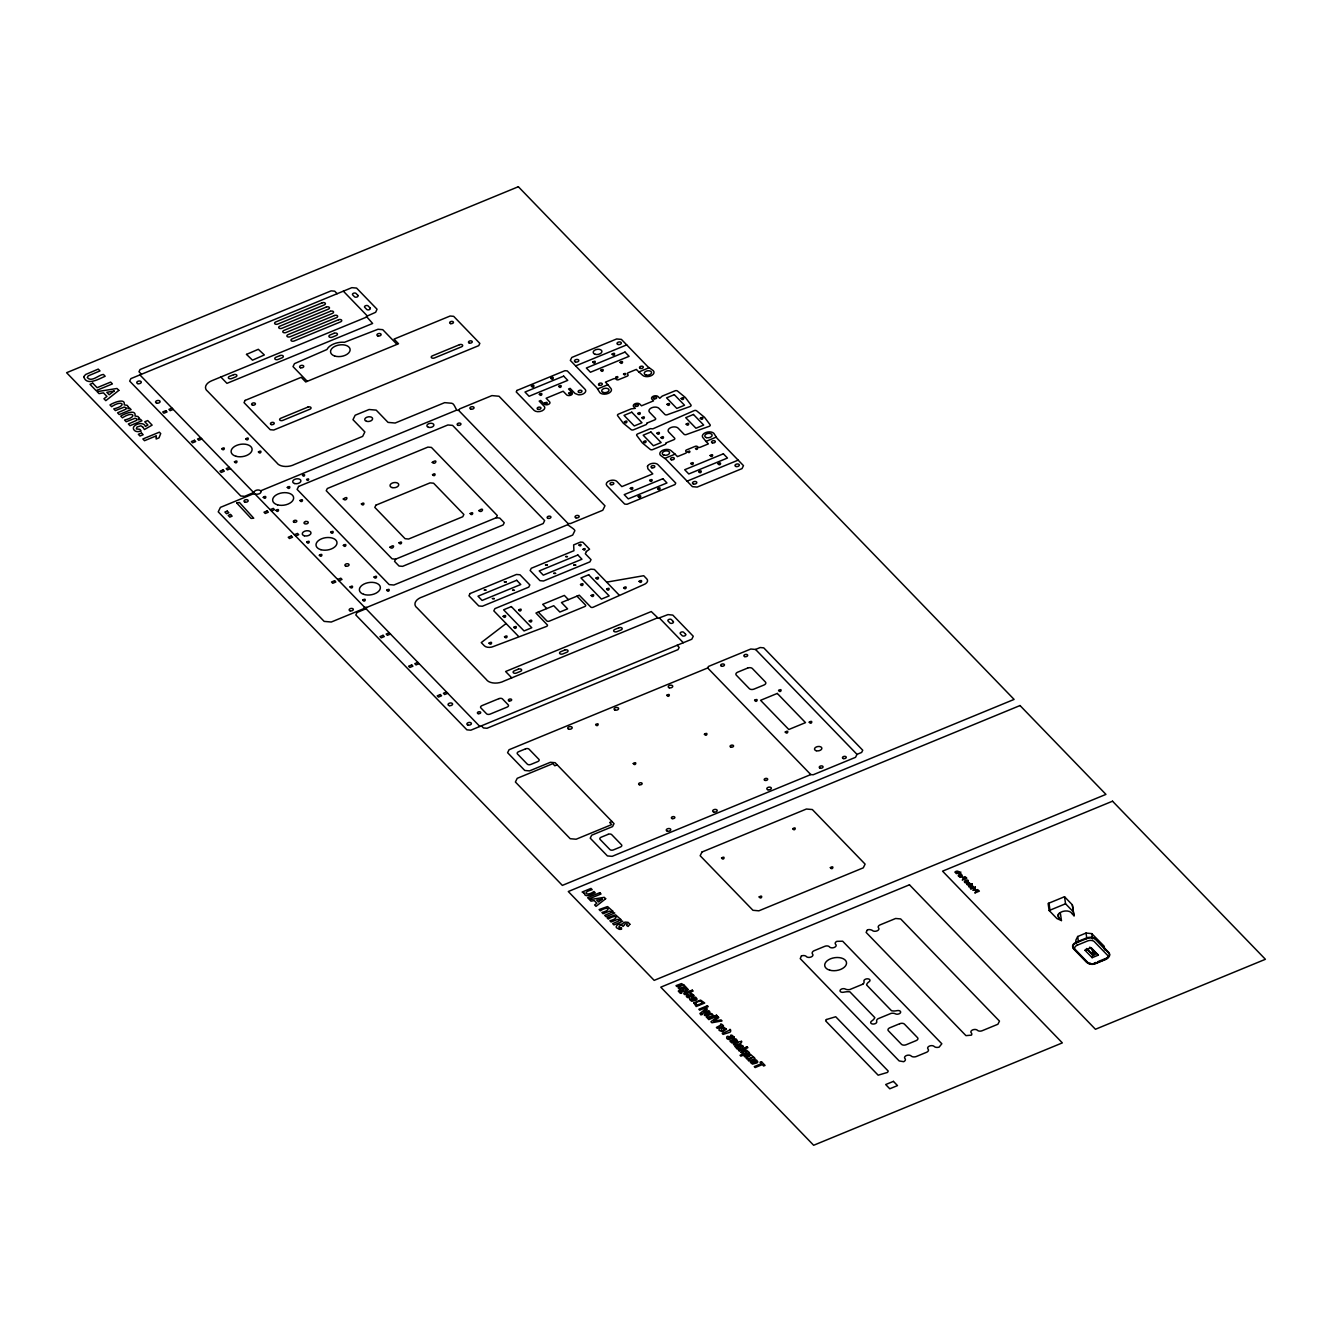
<?xml version="1.0" encoding="UTF-8"?>
<svg xmlns="http://www.w3.org/2000/svg" width="1332" height="1332" viewBox="0 0 1332 1332"><rect width="100%" height="100%" fill="white"/><g stroke="black" fill="none" stroke-linecap="round" stroke-linejoin="round"><path stroke-width="1.5" d="M1092.157 957.675L1092.69 954.778L1087.162 949.067L1084.997 950.265L1092.157 957.675L1098.351 955.127L1091.191 947.718L1087.162 949.067M1061.454 920.578L1058.774 917.798A7.143 4.212 -8.4 0 1 1062.57 911.488A7.143 4.212 -8.4 0 1 1071.944 913.619L1074.042 915.783L1073.326 911.821L1065.55 903.779L1064.518 896.736L1048.118 903.479L1049.15 910.522L1056.925 918.564L1061.454 920.578L1060.422 913.536L1059.156 913.319M395.637 559.157L394.555 561.371L399.051 566.033L402.597 566.35L503.163 524.941L504.245 522.727L499.75 518.065L496.203 517.748L395.637 559.157L392.091 558.841L326.24 490.725L327.322 488.511L427.888 447.102L431.435 447.419L497.302 515.534L496.203 517.748M606.659 582.151L643.706 575.707L646.803 578.92A6.627 3.896 -8.4 0 1 643.689 584.648L593.123 607.242A1.815 1.066 -8.4 0 1 590.909 607.192L579.27 595.204L561.471 602.53L567.615 608.874L559.873 612.054L553.746 605.71L535.947 613.036L547.435 625.008A2.098 1.232 -8.4 0 1 546.386 626.49L493.623 646.42A6.627 3.896 -8.4 0 1 484.365 645.804L481.252 642.59L506.11 623.543M856.992 754.362L855.544 757.325L813.153 774.774L810.788 774.575L612.137 856.343L607.409 855.927L590.226 838.161L591.691 835.197L612.57 826.589L614.035 823.626L555.128 762.703L550.399 762.287L529.503 770.895L524.775 770.479L507.592 752.697L509.057 749.733L707.692 667.965L708.424 666.466L750.815 649.017L755.544 649.45L760.189 647.535L763.736 647.852L862.736 750.232L861.638 752.447L856.992 754.362L755.544 649.45M1104.561 949.849L1104.195 946.253L1091.774 933.632L1086.013 933.049L1077.705 936.529L1075.84 940.192L1076.356 943.705M220.879 377.056L226.956 383.35L372.627 323.46L366.383 316.417L375.657 312.287L377.039 309.224L356.576 288.078L351.848 287.662L130.886 378.621L129.67 381.102L240.759 496.003L244.688 496.32L254.046 492.357A3.53 2.081 -8.4 0 1 257.975 489.976A3.53 2.081 -8.4 0 1 260.955 492.207A3.53 2.081 -8.4 0 1 256.51 494.189L252.73 494.072L220.413 507.375L218.232 511.838L324.175 621.395L331.268 622.027L363.403 608.807L364.568 607.259L366.7 607.442L366.383 608.607L357.026 612.487L355.81 614.968L466.883 729.836L470.829 730.186L691.808 639.227L693.256 636.246L672.81 615.101L667.998 614.601L658.274 618.281L651.265 611.555L505.611 671.511L511.738 677.855M253.713 492.607L139.91 374.908M366.5 317.116L211.538 380.835A11.688 6.876 -8.4 0 0 207.709 391.358L276.856 462.853A11.688 6.876 -8.4 0 0 294.588 464.418L362.654 436.397L364.851 431.951L352.98 419.68L355.161 415.234L369.097 409.507L376.19 410.123L388.045 422.394L395.154 423.027L444.655 402.647L451.748 403.263C455.477 403.746 456.01 414.319 459.756 408.841L491.924 395.604L499.017 396.237L604.961 505.81L602.78 510.256L570.629 523.493C562.304 523.21 574.159 527.972 574.891 530.619L572.693 535.064L422.627 596.836A11.688 6.876 -8.4 0 0 417.166 607.958L486.297 679.453A11.688 6.876 -8.4 0 0 504.045 681.035L657.359 617.915M255.128 494.155L364.568 607.259M172.011 408.125L168.914 409.39L170.146 410.672L173.243 409.39M200.649 437.745L197.552 439.011L198.784 440.276L201.881 439.011M229.287 467.349L226.19 468.631L227.422 469.896L230.519 468.614M260.639 490.825L456.493 410.189M575.657 365.9L626.706 344.888M270.196 509.657L273.293 508.391L274.525 509.657L271.428 510.922M597.752 388.861L607.925 384.682A123.177 72.577 -8.4 0 0 610.772 388.245A6.161 3.63 -8.4 0 1 608.225 393.423A6.161 3.63 -8.4 0 1 599.933 392.69L596.786 387.795L570.329 360.406L571.794 357.442L616.666 338.961L621.395 339.394L647.885 366.75L653.313 370.729A6.161 3.63 -8.4 0 1 650.765 375.907A6.161 3.63 -8.4 0 1 642.49 375.174A123.177 72.577 -8.4 0 0 638.794 371.978A124.525 73.36 -8.4 0 0 636.363 369.414L628.254 372.76A1.765 1.032 -8.4 0 0 627.522 374.242L627.921 374.675A1.765 1.032 -8.4 0 1 627.206 376.157L618.697 379.653A1.765 1.032 -8.4 0 1 616.316 379.437L615.917 379.021A1.765 1.032 -8.4 0 0 613.553 378.804L605.427 382.151A124.525 73.377 -8.4 0 0 607.842 384.615L607.925 384.682M638.794 371.978L648.95 367.782M294.422 534.698L297.502 533.433L298.734 534.698L295.637 535.963M337.695 579.453L340.792 578.188L342.024 579.453L338.927 580.735M664.934 458.325L675.091 454.145A124.525 73.377 -8.4 0 0 677.439 456.626L685.564 453.28A1.765 1.032 -8.4 0 0 686.296 451.798L685.88 451.382A1.765 1.032 -8.4 0 1 686.613 449.9L695.121 446.387A1.765 1.032 -8.4 0 1 697.485 446.603L697.901 447.019A1.765 1.032 -8.4 0 0 700.266 447.236L708.374 443.889A124.525 73.36 -8.4 0 0 705.96 441.425A123.177 72.577 -8.4 0 0 703.046 437.812A6.161 3.63 -8.4 0 1 705.594 432.617A6.161 3.63 -8.4 0 1 713.869 433.35L717.032 438.261L743.472 465.634L742.024 468.614L697.152 487.079L692.424 486.663L665.933 459.29L660.505 455.328A6.161 3.63 -8.4 0 1 663.053 450.133A6.161 3.63 -8.4 0 1 671.328 450.865A123.177 72.577 -8.4 0 0 675.024 454.079M705.96 441.425L716.05 437.179M366.7 607.442L567.349 524.841M687.096 481.152L738.161 460.139M389.244 632.767L386.147 634.049L387.379 635.314L390.476 634.032M417.882 662.387L414.785 663.652L416.017 664.918L419.097 663.652M446.52 691.991L443.423 693.273L444.638 694.538L447.735 693.256M557.176 764.818L554.845 765.783L552.797 763.669L517.216 778.321L515.401 782.017L570.213 838.71L576.123 839.227L611.704 824.591L609.673 822.477L611.987 821.511M1049.15 910.522L1065.55 903.779M1091.774 933.632L1092.556 938.91M1084.997 950.265L1091.191 947.718M1092.523 954.844L1095.936 953.446L1089.792 947.102M1093.039 954.861L1094.588 954.212M1086.396 948.501L1092.939 955.277L1094.238 954.145M1097.585 961.787L1105.826 958.391M305.661 521.511L306.743 521.428A2.115 1.249 -8.4 0 1 308.225 522.544A2.115 1.249 -8.4 0 1 306.593 523.876L305.511 523.942A2.115 1.249 -8.4 0 1 304.029 522.843A2.115 1.249 -8.4 0 1 305.661 521.511L305.594 521.511M1098.351 955.127L1090.259 947.801M1064.518 896.736L1072.293 904.778L1073.092 908.824M1086.013 933.049L1086.829 938.361M1077.655 936.479L1078.487 941.807M396.986 344.389L382.75 329.67L378.022 329.254L344.455 342.291A14.103 8.308 -8.4 0 0 326.956 349.5L294.472 363.653L293.023 366.616L307.259 381.335M343.34 291.159L367.149 315.784M458.624 410.373L568.015 523.509M659.49 618.098L683.283 642.723M707.692 667.965L810.788 774.575M337.146 293.706L334.698 291.175L331.152 290.859L140.093 369.513L138.994 371.745L141.442 374.275M677.106 645.271L679.154 647.385L678.055 649.616L486.996 728.271L483.449 727.955L481.401 725.84M618.93 594.838L594.388 569.463L590.842 569.147L494.921 608.624L493.822 610.855L518.381 636.23M576.956 596.153L585.514 605.028A1.798 1.066 -8.4 0 1 584.681 606.576L549.333 621.128A1.881 1.116 -8.4 0 1 546.803 620.895L538.278 612.071M568.431 599.65L564.352 595.421L542.69 604.345L546.786 608.574M366.05 608.774L479.853 726.473M1094.105 951.248L1094.654 954.961M1093.206 950.315L1093.738 954.012M1092.223 949.3L1092.939 955.277M1072.293 904.778L1074.042 915.783M1058.257 914.285L1058.774 917.798M1048.967 903.129L1049.999 910.172M1095.92 962.453A7.043 4.146 -8.4 0 1 1094.205 963.003M1090.592 963.269A7.043 4.146 -8.4 0 1 1086.462 961.621L1073.376 948.084A7.043 4.146 -8.4 0 1 1076.289 942.157L1086.196 938.078A7.043 4.146 -8.4 0 1 1095.653 938.91L1108.74 952.447A7.043 4.146 -8.4 0 1 1106.609 958.024M737.345 1047.202C738.944 1050.149 740.043 1044.421 737.345 1047.202M959.873 876.539L960.888 876.722L959.873 876.539M660.922 437.595C663.935 440.909 664.768 434.132 660.922 437.595M720.828 1025.041L716.416 1027.455L717.282 1028.354L723.476 1025.807L722.677 1024.974C722.976 1025.174 719.596 1022.477 720.828 1025.041M960.039 874.008L958.158 875.773L961.471 874.425L960.239 873.276L956.043 873.509L960.822 872.06L960.039 874.008M974.475 888.927C969.629 892.756 977.638 887.312 974.475 888.927M83.749 376.673C86.48 386.68 99.817 378.421 105.178 376.257L103.43 374.442C98.685 374.742 91.625 382.65 87.279 377.605L88.212 375.874L100.017 370.912L98.252 369.097L85.598 374.508L83.749 376.673M691.225 999.549L693.606 1000.082L691.441 997.834L693.939 997.119A2.914 1.715 -8.4 0 1 695.82 997.335L697.069 999A3.213 1.881 -8.4 0 1 696.186 1000.149L691.774 1001.314L689.71 999.649A2.747 1.615 -8.4 0 1 689.993 998.817L691.225 999.549M731.601 1041.274L733.982 1041.824L731.801 1039.576L734.298 1038.86A2.914 1.715 -8.4 0 1 736.196 1039.077L737.428 1040.742A3.213 1.881 -8.4 0 1 736.563 1041.89L732.134 1043.056L730.069 1041.391A2.747 1.615 -8.4 0 1 730.352 1040.558L731.601 1041.274M751.947 1062.337L754.328 1062.869L752.164 1060.622L754.661 1059.922A2.914 1.715 -8.4 0 1 756.543 1060.139L757.791 1061.787A3.213 1.881 -8.4 0 1 756.909 1062.936L752.497 1064.118L750.432 1062.453A2.747 1.615 -8.4 0 1 750.699 1061.604L751.947 1062.337M966.932 883.849C967.898 885.297 967.748 880.452 970.046 883.549A1.715 1.016 -8.4 0 1 969.579 884.165L967.215 884.798L966.932 883.849M743.189 1046.336L742.307 1047.635L741.125 1045.737L739.843 1045.836L740.592 1047.735A1.881 1.099 -8.4 0 1 739.993 1048.667L738.328 1049.166A2.048 1.199 -8.4 0 1 737.179 1048.95L736.596 1048.534A2.93 1.732 -8.4 0 1 736.28 1047.535L734.764 1046.419L740.475 1044.504L743.189 1046.336M959.306 876.722C963.935 878.521 962.47 871.861 959.256 876.539M963.685 877.655L965.567 877.954L963.685 877.655M976.239 890.642L978.121 890.942L976.306 890.509M962.703 877.572L963.486 878.804L962.253 880.019L966.816 878.138L965.034 876.639L962.703 877.572M975.257 890.559L976.04 891.791L974.808 893.006L979.37 891.125L977.588 889.609L975.257 890.559M968.181 881.418L966.249 882.783A1.715 0.999 -8.4 0 1 965.217 882.816C961.871 880.785 969.28 878.404 968.181 881.418M688.328 989.543L685.564 991.874L681.684 991.541A2.414 1.415 -8.4 0 1 681.485 990.509C677.422 990.092 683.333 993.272 681.485 993.289A2.065 1.215 -8.4 0 1 680.169 993.156L678.288 991.091L680.486 989.376L686.03 987.079L686.846 987.928L685.98 988.277L688.328 989.543M741.558 1041.341L741.474 1042.64C738.095 1046.186 727.472 1045.154 738.061 1042.789L737.478 1042.173L741.558 1041.341M972.243 883.882L972.193 884.565C966.965 887.428 967.132 884.598 972.243 883.882M729.437 1030.235L722.244 1033.482L723.11 1034.381L729.786 1032.317C731.618 1031.867 730.269 1027.422 729.437 1030.235M741.008 1052.38L743.139 1053.995L740.026 1055.277L740.892 1056.159L749.433 1052.646L746.503 1050.116A3.13 1.848 -8.4 0 0 744.621 1050.149L741.008 1052.38M246.503 354.395L252.514 360.173L264.352 354.945L258.308 349.3L246.503 354.395M629.87 924.258L628.088 926.473L626.589 925.457L627.405 923.942L625.357 923.759A1.665 0.982 -8.4 0 0 624.458 924.974L623.043 926.406C620.962 922.726 615.817 929.153 621.445 927.621L621.561 929.187A4.129 2.431 -8.4 0 1 619.213 929.303L616.45 927.705A4.462 2.631 -8.4 0 1 616.416 926.14C617.931 922.577 622.527 925.707 623.559 922.793A3.13 1.848 -8.4 0 1 625.441 922.11L628.188 922.377L629.87 924.258M637.695 413.503C640.409 416.966 641.791 410.173 637.695 413.503M263.27 497.335C265.967 500.799 267.366 494.005 263.27 497.335M143.007 427.289L144.422 429.52L152.131 425.124L147.719 420.579L144.772 421.778L147.919 425.025L145.388 426.456C143.523 419.896 128.022 426.09 135.231 431.035A5.528 3.247 -8.4 0 0 138.012 431.635L141.192 431.152L139.86 429.304L136.33 428.971L136.98 427.039L140.926 425.807L143.007 427.289M432.517 474.675C435.098 478.171 436.696 471.378 432.517 474.675M156.11 436.613L156.16 439.011L159.007 437.845L160.706 433.583L159.357 432.184L142.857 438.977L144.522 440.692L156.393 435.814L156.11 436.613M693.789 995.354C693.123 999.183 687.429 993.655 687.895 996.453C693.256 997.901 685.397 998.9 686.363 995.237A2.048 1.199 -8.4 0 1 687.295 994.538L692.14 995.637L690.159 993.522L691.458 993.422L693.789 995.354M734.165 1037.095C733.582 1040.991 726.922 1035.147 728.587 1038.444C733.616 1039.743 725.391 1040.442 726.723 1036.979A2.048 1.199 -8.4 0 1 727.655 1036.279L732.5 1037.378L730.519 1035.264L731.817 1035.164L734.165 1037.095M958.74 871.727C951.264 874.175 956.742 869.513 958.74 871.727M128.488 407.192L127.972 408.708L129.587 408.042L131.119 409.623L119.231 414.535L117.566 412.803L125.658 409.274A2.448 1.449 -8.4 0 0 126.324 407.892L124.276 407.076L115.418 410.589L113.753 408.874C127.656 405.611 122.228 399.417 111.638 406.676L109.973 404.961C112.121 403.33 125.857 397.103 124.226 404.845L127.223 405.361L128.488 407.192M139.277 418.348L138.761 419.88L140.376 419.197L141.925 420.795L130.02 425.691L128.355 423.976L136.447 420.446A2.448 1.449 -8.4 0 0 137.113 419.064L135.065 418.248L126.207 421.761L124.542 420.03C138.445 416.783 133.017 410.572 122.427 417.832L120.762 416.117C122.91 414.502 136.647 408.258 135.015 416L138.012 416.533L139.277 418.348M612.787 911.205L612.404 912.32L614.751 913.003L605.927 916.632L604.695 915.367L610.705 912.753A1.815 1.066 -8.4 0 0 611.188 911.721L609.673 911.121L603.113 913.719L601.881 912.437C612.171 910.039 608.158 905.427 600.316 910.822L599.084 909.54L607.558 906.559L612.787 911.205M620.795 919.463L620.396 920.595L622.743 921.278L613.935 924.908L612.703 923.625L618.697 921.011A1.815 1.066 -8.4 0 0 619.18 919.996L617.665 919.38L611.105 921.994L609.873 920.712C620.163 918.297 616.15 913.702 608.308 919.08L607.076 917.815L615.55 914.818L620.795 919.463M753.712 1057.225L755.094 1058.49L748.9 1061.055L748.035 1060.155L752.447 1057.375L746.919 1059.007L746.053 1058.108L750.482 1055.344L744.954 1056.959L744.072 1056.06L750.033 1053.962L753.712 1057.225M683.782 984.931L685.181 986.213L678.987 988.76L678.121 987.861L682.483 985.031L676.872 986.562L676.007 985.663L681.435 983.599L683.782 984.931M711.854 1013.968L713.269 1015.25L707.076 1017.798L706.21 1016.899L710.572 1014.068L704.961 1015.6L704.095 1014.701L709.523 1012.636L711.854 1013.968M972.876 886.313L973.625 886.995L970.312 888.361L972.193 886.363L968.73 886.712L972.876 886.313M584.282 893.239C584.748 898.634 592.99 893.622 595.204 892.79L593.972 891.508C586.896 896.752 581.168 892.423 592.191 889.676L590.958 888.411L582.151 892.04L584.282 893.239M695.554 1003.163L696.703 1004.994C707.808 1002.829 699.017 999.017 695.554 1003.163M529.237 620.995C531.668 624.542 533.499 617.765 529.237 620.995M701.731 1013.519L702.28 1014.468L700.915 1014.917L699.933 1013.502L706.443 1008.191L707.342 1009.123L703.712 1011.721L708.89 1010.722L709.806 1011.671L701.731 1013.519M693.872 1002.896L696.186 1006.526L704.728 1003.013L700.565 1000.082L693.872 1002.896M695.57 998.684L694.605 999.649L693.306 998.317L695.57 998.684M735.93 1040.425L734.964 1041.391L733.666 1040.059L735.93 1040.425M756.276 1061.487L755.327 1062.453L754.029 1061.104L756.276 1061.487M969.23 883.382L968.031 883.183L969.23 883.382M724.808 1029.087C720.479 1033.915 719.846 1026.106 724.808 1029.087M726.423 1029.22L722.46 1031.734L719.18 1030.435A3.397 1.998 -8.4 0 1 719.197 1029.186A3.513 2.065 -8.4 0 1 720.396 1028.038L721.728 1027.488A3.463 2.048 -8.4 0 1 723.825 1027.272L726.423 1029.22M682.7 990.009C685.53 993.722 688.411 985.913 682.7 990.009M221.761 448.701C223.976 452.331 226.207 445.571 221.761 448.701M234.449 461.804C236.646 465.451 238.878 458.691 234.449 461.804M245.754 438.827C247.952 442.457 250.183 435.697 245.754 438.827M236.663 502.913L251.082 518.414L253.729 518.215L239.477 502.497L236.663 502.913M258.425 451.931C260.622 455.577 262.854 448.817 258.425 451.931M275.99 510.356C278.188 514.002 280.419 507.242 275.99 510.356M287.296 487.379C289.494 491.008 291.725 484.249 287.296 487.379M302.497 475.291C304.329 478.321 306.194 472.677 302.497 475.291M299.966 500.499C302.164 504.129 304.395 497.369 299.966 500.499M306.593 479.52C308.425 482.55 310.273 476.906 306.593 479.52M306.676 542.091C308.874 545.72 311.105 538.961 306.676 542.091M319.347 555.211C321.561 558.841 323.793 552.081 319.347 555.211M330.652 532.217C332.85 535.847 335.081 529.087 330.652 532.217M343.29 499C346.503 502.497 349.567 494.372 343.29 499M343.34 545.337C345.537 548.967 347.769 542.207 343.34 545.337M361.388 503.896C363.586 507.525 365.817 500.765 361.388 503.896M350.033 586.929C352.231 590.576 354.462 583.816 350.033 586.929M362.72 600.049C364.918 603.679 367.149 596.919 362.72 600.049M389.926 547.236C393.14 550.732 396.203 542.607 389.926 547.236M399.017 542.823C401.215 546.453 403.446 539.693 399.017 542.823M386.696 590.176C388.894 593.806 391.125 587.046 386.696 590.176M432.251 462.387C435.464 465.867 438.528 457.758 432.251 462.387M470.179 513.519C472.377 517.149 474.608 510.389 470.179 513.519M478.887 510.622C482.101 514.102 485.164 505.977 478.887 510.622M531.401 386.114C533.599 389.743 535.83 382.983 531.401 386.114M484.265 590.126L486.147 590.126L484.365 589.976M539.343 394.322C541.541 397.952 543.772 391.192 539.343 394.322M550.749 378.155C552.947 381.785 555.178 375.025 550.749 378.155M544.622 403.146C546.836 406.776 549.05 400.016 544.622 403.146M492.457 598.584L494.338 598.601L492.457 598.584M504.378 581.834L506.26 581.851L504.378 581.834M558.674 386.363C560.872 389.993 563.103 383.233 558.674 386.363M489.044 643.123C491.242 646.753 493.473 639.993 489.044 643.123M503.146 616.316C505.344 619.946 507.575 613.186 503.146 616.316M512.57 590.309L514.452 590.309L512.67 590.159M568.614 393.273C570.812 396.903 573.043 390.143 568.614 393.273M504.512 636.746C506.726 640.392 508.957 633.632 504.512 636.746M513.786 627.322C515.983 630.952 518.215 624.192 513.786 627.322M592.74 362.071C594.954 365.701 597.186 358.941 592.74 362.071M545.521 564.901L547.402 564.918L545.521 564.901M600.682 370.279C602.88 373.909 605.111 367.149 600.682 370.279M612.087 354.112C614.285 357.742 616.516 350.982 612.087 354.112M553.696 573.359L555.577 573.376L553.696 573.359M565.634 556.626L567.515 556.643L565.734 556.476M615.784 377.272C617.615 380.286 619.463 374.658 615.784 377.272M620.029 362.321C622.227 365.95 624.458 359.19 620.029 362.321M623.509 374.076C625.341 377.106 627.122 371.495 623.509 374.076M579.004 545.038C580.835 548.068 582.683 542.44 579.004 545.038M573.809 565.084L575.69 565.101L573.809 565.084M583.083 549.267C584.914 552.297 586.779 546.669 583.083 549.267M624.392 421.861C626.589 425.491 628.821 418.731 624.392 421.861M580.502 584.482C582.7 588.111 584.931 581.351 580.502 584.482M591.142 595.471C593.339 599.1 595.571 592.34 591.142 595.471M641.824 417.649C644.022 421.278 646.253 414.518 641.824 417.649M630.286 488.361C632.484 491.991 634.715 485.231 630.286 488.361M643.539 441.658C645.737 445.304 647.968 438.544 643.539 441.658M606.609 589.11C608.807 592.74 611.038 585.98 606.609 589.11M638.211 496.57C640.409 500.199 642.64 493.439 638.211 496.57M647.469 466.25L647.885 468.797L652.797 473.876L621.844 486.613L616.949 481.535A5.728 3.38 -8.4 0 0 613.586 480.203L612.121 480.186A5.728 3.38 -8.4 0 0 606.893 485.68L624.675 504.079L627.039 504.279L675.008 484.548L675.74 483.066L657.941 464.652A5.728 3.38 -8.4 0 0 652.38 463.386A5.728 3.38 -8.4 0 0 647.469 466.25M656.892 433.216C659.09 436.846 661.321 430.086 656.892 433.216M667.016 404.312C669.213 407.958 671.445 401.198 667.016 404.312M649.616 480.402C651.814 484.032 654.045 477.272 649.616 480.402M623.642 587.712C625.84 591.341 628.071 584.582 623.642 587.712M681.168 398.484C683.366 402.131 685.597 395.371 681.168 398.484M657.558 488.611C659.756 492.241 661.987 485.481 657.558 488.611M639.11 581.335C641.308 584.981 643.539 578.221 639.11 581.335M686.163 424.125C688.361 427.755 690.592 420.995 686.163 424.125M687.795 451.731C689.626 454.761 691.475 449.134 687.795 451.731M700.316 418.298C702.513 421.928 704.745 415.168 700.316 418.298M690.775 463.453C692.973 467.082 695.204 460.323 690.775 463.453M695.52 448.551C697.369 451.565 699.183 446.004 695.52 448.551M698.717 471.661C700.915 475.291 703.146 468.531 698.717 471.661M710.123 455.494C712.32 459.124 714.551 452.364 710.123 455.494M633.249 763.502C635.447 767.132 637.678 760.372 633.249 763.502M718.048 463.702C720.246 467.332 722.477 460.572 718.048 463.702M666.783 695.287C668.98 698.917 671.211 692.157 666.783 695.287M704.412 734.215C706.609 737.845 708.84 731.085 704.412 734.215M721.544 857.991C723.742 861.638 725.973 854.878 721.544 857.991M778.571 690.459C780.768 694.089 783 687.329 778.571 690.459M785.264 732.034C787.462 735.664 789.693 728.904 785.264 732.034M759.173 896.919C761.371 900.549 763.602 893.789 759.173 896.919M809.24 722.177C811.438 725.807 813.669 719.047 809.24 722.177M792.707 828.704C794.904 832.333 797.135 825.574 792.707 828.704M746.852 1051.83C742.473 1056.559 741.857 1049.2 746.852 1051.83M967.298 881.401L965.034 881.901L967.298 881.401M830.352 867.598C832.45 871.261 834.831 864.518 830.352 867.598M374.042 577.022C375.974 580.735 378.638 574.009 374.042 577.022M596.003 578.055C597.868 581.784 600.632 575.058 596.003 578.055M754.611 700.249C756.459 703.995 759.273 697.285 754.611 700.249M595.654 724.525C597.485 728.254 600.299 721.561 595.654 724.525M518.664 609.873C520.362 613.636 523.393 606.959 518.664 609.873M801.414 955.943L800.232 958.624L899.15 1060.921L903.695 1061.704A3.996 2.348 -8.4 0 0 904.944 1058.524A3.53 2.081 -8.4 0 1 906.409 1055.56A3.53 2.081 -8.4 0 1 911.138 1055.976A3.996 2.348 -8.4 0 0 916.066 1056.609L926.789 1052.197A3.996 2.348 -8.4 0 0 928.038 1049.033A3.53 2.081 -8.4 0 1 929.486 1046.053A3.53 2.081 -8.4 0 1 934.232 1046.486A3.996 2.348 -8.4 0 0 939.16 1047.102L941.824 1043.772L842.657 941.208L836.896 941.341A3.613 2.131 -8.4 0 0 835.663 944.388A3.53 2.081 -8.4 0 1 834.448 947.368A3.53 2.081 -8.4 0 1 829.653 947.102L829.47 946.869A3.413 2.015 -8.4 0 0 824.508 946.436L813.802 950.848A4.329 2.547 -8.4 0 0 812.353 953.779L812.803 954.395A3.53 2.081 -8.4 0 1 810.872 957.075A3.53 2.081 -8.4 0 1 806.459 956.676L806.376 956.559A3.713 2.181 -8.4 0 0 801.414 955.943M586.396 551.498L585.331 553.762L591.025 559.64L589.926 561.871L543.523 580.985L539.976 580.669L530.153 570.512L531.252 568.281L573.925 550.715L573.642 544.921L580.519 542.074L582.85 542.257L589.56 549.2L586.396 551.498M245.121 400.399L244.039 402.63L270.213 429.703L273.759 430.02L478.754 345.637L479.836 343.406L453.663 316.333L450.116 316.017L394.039 339.111L398.534 343.756L305.711 381.968L301.215 377.322L245.121 400.399M298.568 486.446L297.119 489.41L389.16 584.598L393.889 585.014L543.19 523.559L544.638 520.579L452.597 425.391L447.868 424.975L298.568 486.446M375.89 505.178L374.808 507.409L405.078 538.711L408.624 539.027L462.77 516.733L463.869 514.502L433.583 483.2L430.036 482.883L375.89 505.178M516.966 390.442L516.233 391.924L534.032 410.323A5.728 3.38 -8.4 0 0 543.872 409.607L544.488 408.741A5.728 3.38 -8.4 0 0 544.089 406.193L539.177 401.115L540.725 400.482L544.205 404.079A3.08 1.815 -8.4 0 0 548.334 404.445A3.08 1.815 -8.4 0 0 549.617 401.848L546.137 398.251L563.153 391.242L566.633 394.838A3.08 1.815 -8.4 0 0 570.779 395.204A3.08 1.815 -8.4 0 0 572.044 392.607L568.564 389.011L570.113 388.378L575.024 393.456L578.371 394.788A5.728 3.38 -8.4 0 0 584.432 393.123A5.728 3.38 -8.4 0 0 585.081 389.31L567.282 370.912L564.918 370.696L516.966 390.442M470.046 593.556L468.964 595.787L478.771 605.943L482.317 606.26L528.737 587.146L529.836 584.931L520.013 574.775L516.466 574.458L470.046 593.556M647.119 423.027L646.386 424.508L633.616 429.77A1.948 1.149 -8.4 0 1 631.118 429.603L623.193 423.11L617.615 415.651A1.948 1.149 -8.4 0 1 618.481 414.102L631.251 408.857L635.314 408.358L633.682 406.676A3.53 2.081 -8.4 0 1 635.131 403.713A3.53 2.081 -8.4 0 1 639.86 404.129L641.508 405.81L653.562 400.849L651.931 399.15A3.53 2.081 -8.4 0 1 653.396 396.187A3.53 2.081 -8.4 0 1 658.125 396.603L659.756 398.301L662.187 396.12L674.958 390.859A1.948 1.149 -8.4 0 1 677.455 391.009L685.381 397.519L690.958 404.978A1.948 1.149 -8.4 0 1 690.093 406.51L667.382 414.685A1.848 1.082 -8.4 0 1 664.901 414.468L659.007 408.375A5.378 3.163 -8.4 0 0 651.798 407.725A5.378 3.163 -8.4 0 0 649.566 412.254L655.461 418.348A1.848 1.082 -8.4 0 1 654.695 419.896L647.119 423.027M666.25 442.823L665.534 444.305L652.763 449.567A1.948 1.149 -8.4 0 1 650.266 449.417L642.34 442.907L636.763 435.447A1.948 1.149 -8.4 0 1 637.628 433.916L650.399 428.654L652.763 428.871L694.089 410.656A1.948 1.149 -8.4 0 1 696.603 410.805L704.528 417.316L710.106 424.775A1.948 1.149 -8.4 0 1 709.24 426.307L686.529 434.482A1.848 1.082 -8.4 0 1 684.032 434.265L678.154 428.171A5.378 3.163 -8.4 0 0 670.928 427.539A5.378 3.163 -8.4 0 0 668.714 432.051L674.608 438.145A1.848 1.082 -8.4 0 1 673.842 439.71L666.25 442.823M701.997 852.014L700.166 855.727L752.946 910.289L758.857 910.822L863.286 867.831L865.101 864.118L812.337 809.54L806.409 809.024L701.997 852.014M867.215 930.186L866.133 932.417L965.95 1035.63L971.461 1035.147A4.612 2.714 -8.4 0 0 971.261 1032.849A3.53 2.081 -8.4 0 1 972.71 1029.886A3.53 2.081 -8.4 0 1 977.455 1030.302A3.53 2.081 -8.4 0 0 982.183 1030.718L997.918 1024.241L999.466 1021.095L900.665 918.93L895.653 918.481L879.903 924.957A3.746 2.198 -8.4 0 0 878.571 927.938A3.53 2.081 -8.4 0 1 876.972 930.902A3.53 2.081 -8.4 0 1 872.293 930.402A6.077 3.58 -8.4 0 0 868.764 929.553L867.215 930.186M826.323 1019.546L825.657 1020.895L878.154 1075.19L887.545 1072.41L888.211 1071.061L835.713 1016.749L826.323 1019.546M118.848 390.393L105.811 400.649L103.946 398.734L106.96 396.453L103.48 392.857L99.001 393.606L97.086 391.641L117 388.478L118.848 390.393M605.66 898.75L596.003 906.359L594.621 904.928L596.853 903.246L594.272 900.582L590.958 901.148L589.543 899.683L604.278 897.335L605.66 898.75M114.119 391.025L109.191 394.755L106.826 392.307L114.119 391.025M602.147 899.233L598.501 901.98L596.753 900.166L602.147 899.233M717.831 1016.566L710.905 1021.744L711.871 1022.76L722.044 1020.911L721.045 1019.896L713.586 1021.311L718.797 1017.565L717.831 1016.566M1077.471 945.087L1076.839 945.387A5.278 3.114 -8.4 0 0 1074.957 949.217L1088.694 963.419A5.278 3.114 -8.4 0 0 1094.787 963.952L1105.91 959.373A5.278 3.114 -8.4 0 0 1107.791 955.543L1094.055 941.358A5.278 3.114 -8.4 0 0 1087.944 940.808L1077.471 945.087M518.348 186.73L66.6 372.71L562.354 885.397L1014.102 699.417L518.348 186.73M92.757 383.166L89.993 384.299L96.104 390.626L112.404 383.916L110.656 382.101L97.119 387.679L92.757 383.166M322.178 302.83L275.774 321.944A2.198 1.299 -8.4 0 0 274.858 323.793A2.198 1.299 -8.4 0 0 277.805 324.059L324.225 304.945A2.198 1.299 -8.4 0 0 325.141 303.097A2.198 1.299 -8.4 0 0 322.178 302.83M326.273 307.059L279.853 326.173A2.198 1.299 -8.4 0 0 278.954 328.022A2.198 1.299 -8.4 0 0 281.901 328.288L328.321 309.174A2.198 1.299 -8.4 0 0 329.22 307.326A2.198 1.299 -8.4 0 0 326.273 307.059M330.369 311.288L283.949 330.403A2.198 1.299 -8.4 0 0 283.033 332.251A2.198 1.299 -8.4 0 0 285.997 332.517L332.401 313.403A2.198 1.299 -8.4 0 0 333.316 311.555A2.198 1.299 -8.4 0 0 330.369 311.288M334.449 315.517L288.045 334.632A2.198 1.299 -8.4 0 0 287.129 336.48A2.198 1.299 -8.4 0 0 290.093 336.746L336.497 317.632A2.198 1.299 -8.4 0 0 337.412 315.784A2.198 1.299 -8.4 0 0 334.449 315.517M338.544 319.747L292.124 338.861A2.198 1.299 -8.4 0 0 291.225 340.709A2.198 1.299 -8.4 0 0 294.172 340.975L340.592 321.861A2.198 1.299 -8.4 0 0 341.491 320.013A2.198 1.299 -8.4 0 0 338.544 319.747M233.55 374.708L229.57 376.34A2.298 1.349 -8.4 0 0 228.621 378.271A2.298 1.349 -8.4 0 0 231.701 378.538L235.681 376.906A2.298 1.349 -8.4 0 0 236.63 374.975A2.298 1.349 -8.4 0 0 233.55 374.708M279.97 355.594L276.007 357.226A2.298 1.349 -8.4 0 0 275.058 359.157A2.298 1.349 -8.4 0 0 278.138 359.424L282.101 357.792A2.298 1.349 -8.4 0 0 283.05 355.86A2.298 1.349 -8.4 0 0 279.97 355.594M334.099 333.3L330.12 334.948A2.298 1.349 -8.4 0 0 329.171 336.879A2.298 1.349 -8.4 0 0 332.251 337.146L336.23 335.514A2.298 1.349 -8.4 0 0 337.179 333.583A2.298 1.349 -8.4 0 0 334.099 333.3M165.834 410.672L162.737 411.938L163.953 413.22L167.049 411.938L165.834 410.672M141.492 433.017L138.345 434.315L140.01 436.03L143.157 434.732L141.492 433.017M194.455 440.293L191.375 441.558L192.591 442.823L195.687 441.558L194.455 440.293M307.858 407.109L280.786 418.265A2.198 1.299 -8.4 0 0 279.87 420.113A2.198 1.299 -8.4 0 0 282.817 420.379L309.89 409.224A2.198 1.299 -8.4 0 0 310.806 407.376A2.198 1.299 -8.4 0 0 307.858 407.109M459.457 344.705L432.384 355.844A2.198 1.299 -8.4 0 0 431.485 357.692A2.198 1.299 -8.4 0 0 434.432 357.958L461.505 346.82A2.198 1.299 -8.4 0 0 462.42 344.955A2.198 1.299 -8.4 0 0 459.457 344.705M223.093 469.896L220.013 471.178L221.229 472.444L224.325 471.162L223.093 469.896M227.239 511.072L224.908 512.037L226.54 513.719L228.871 512.77L227.239 511.072M563.669 376.124L524.991 392.041L529.087 396.27L567.765 380.353L563.669 376.124M230.503 514.468L228.188 515.417L229.82 517.116L232.134 516.15L230.503 514.468M625.024 352.081L586.346 368.015L590.426 372.244L629.104 356.31L625.024 352.081M267.099 510.939L264.002 512.204L265.235 513.469L268.331 512.204L267.099 510.939M291.325 535.98L288.228 537.246L289.46 538.511L292.541 537.246L291.325 535.98M631.768 412.187L624.025 415.368L634.265 425.957L641.991 422.76L631.768 412.187M674.308 394.672L666.583 397.852L676.806 408.441L684.531 405.244L674.308 394.672M650.915 431.984L643.173 435.181L653.413 445.754L661.138 442.557L650.915 431.984M693.456 414.468L685.714 417.665L695.953 428.238L703.679 425.058L693.456 414.468M334.598 580.735L331.502 582.001L332.734 583.283L335.83 582.001L334.598 580.735M662.87 478.704L624.208 494.638L628.288 498.867L666.966 482.95L662.87 478.704M723.376 453.812L684.698 469.73L688.794 473.959L727.472 458.042L723.376 453.812M577.872 554.994L539.21 570.928L543.289 575.158L581.967 559.224L577.872 554.994M383.05 635.314L379.953 636.596L381.185 637.862L384.282 636.579L383.05 635.314M516.683 580.286L478.005 596.203L482.101 600.432L520.779 584.515L516.683 580.286M511.338 606.593L503.613 609.79L524.059 630.935L531.801 627.755L511.338 606.593M588.694 574.758L580.968 577.938L601.415 599.1L609.157 595.904L588.694 574.758M411.688 664.934L408.591 666.2L409.823 667.465L412.92 666.2L411.688 664.934M440.326 694.538L437.229 695.82L438.461 697.086L441.558 695.803L440.326 694.538M518.315 669.18L514.318 670.828A2.298 1.349 -8.4 0 0 513.369 672.743A2.298 1.349 -8.4 0 0 516.45 673.026L520.429 671.378A2.298 1.349 -8.4 0 0 521.378 669.447A2.298 1.349 -8.4 0 0 518.315 669.18M564.735 650.066L560.772 651.698A2.298 1.349 -8.4 0 0 559.823 653.629A2.298 1.349 -8.4 0 0 562.887 653.895L566.849 652.264A2.298 1.349 -8.4 0 0 567.798 650.349A2.298 1.349 -8.4 0 0 564.735 650.066M618.864 627.788L614.868 629.42A2.298 1.349 -8.4 0 0 613.919 631.351A2.298 1.349 -8.4 0 0 616.999 631.634L620.978 629.986A2.298 1.349 -8.4 0 0 621.927 628.055A2.298 1.349 -8.4 0 0 618.864 627.788M498.951 698.634L481.934 705.644A2.647 1.565 -8.4 0 0 480.835 707.858L486.563 713.785A2.647 1.565 -8.4 0 0 490.126 714.102L507.142 707.092A2.647 1.565 -8.4 0 0 508.225 704.861L502.497 698.95A2.647 1.565 -8.4 0 0 498.951 698.634M525.524 748.867L518.564 751.731A2.647 1.565 -8.4 0 0 517.465 753.962L527.289 764.118A2.647 1.565 -8.4 0 0 530.835 764.435L537.795 761.571A2.647 1.565 -8.4 0 0 538.894 759.34L529.07 749.183A2.647 1.565 -8.4 0 0 525.524 748.867M747.618 668.081L737.712 672.16A3.53 2.081 -8.4 0 0 736.263 675.124L749.35 688.661A3.53 2.081 -8.4 0 0 754.078 689.077L763.985 685.014A3.53 2.081 -8.4 0 0 765.434 682.034L752.347 668.498A3.53 2.081 -8.4 0 0 747.618 668.081M777.289 693.423L760.572 700.316L788.81 729.503L805.51 722.627L777.289 693.423M608.158 834.332L601.198 837.195A2.647 1.565 -8.4 0 0 600.099 839.426L609.923 849.566A2.647 1.565 -8.4 0 0 613.469 849.883L620.429 847.019A2.647 1.565 -8.4 0 0 621.528 844.804L611.704 834.648A2.647 1.565 -8.4 0 0 608.158 834.332M1020.029 705.544L568.281 891.524L654.178 980.369L1105.943 794.388L1020.029 705.544M599.8 892.69L587.628 897.701L588.861 898.967L601.032 893.972L599.8 892.69M909.456 884.798L660.772 987.178L813.652 1145.27L1062.337 1042.889L909.456 884.798M1112.52 801.198L942.557 871.161L1095.437 1029.27L1265.4 959.29L1112.52 801.198M689.926 991.108L683.732 993.655L684.598 994.554L690.792 992.007L689.926 991.108M692.274 990.142L690.759 990.758L691.624 991.657L693.156 991.041L692.274 990.142M974.092 887.478L970.795 888.844L974.092 887.478M975.357 886.962L975.007 887.778L975.357 886.962M707.375 1005.743L698.834 1009.273L699.7 1010.172L708.241 1006.642L707.375 1005.743M714.152 1016.149L707.958 1018.714L708.824 1019.596L715.018 1017.049L714.152 1016.149M716.499 1015.184L714.984 1015.817L715.85 1016.699L717.365 1016.083L716.499 1015.184M862.803 984.198L849.749 989.576A5.245 3.08 -8.4 0 1 845.304 989.027A3.08 1.815 -8.4 0 0 840.126 990.242A3.08 1.815 -8.4 0 0 843.739 992.207A11.239 6.627 -8.4 0 1 849.883 991.824L874.824 1017.615A11.239 6.627 -8.4 0 1 871.644 1021.061A3.08 1.815 -8.4 0 0 872.826 1024.042A3.08 1.815 -8.4 0 0 876.706 1021.511A4.762 2.797 -8.4 0 1 877.971 1018.764L891.025 1013.402A4.762 2.797 -8.4 0 1 895.37 1013.835A3.08 1.815 -8.4 0 0 900.532 1012.636A3.08 1.815 -8.4 0 0 896.936 1010.655A7.826 4.612 -8.4 0 1 891.524 1010.738L866.583 984.947A7.826 4.612 -8.4 0 1 869.03 981.801A3.08 1.815 -8.4 0 0 867.848 978.82A3.08 1.815 -8.4 0 0 863.952 981.351A5.245 3.08 -8.4 0 1 862.803 984.198M747.036 1046.769L738.494 1050.282L739.36 1051.181L747.901 1047.668L747.036 1046.769M761.471 1061.687L760.023 1062.287L761.371 1063.669L754.262 1066.599L755.177 1067.548L762.287 1064.618L763.619 1066L765.067 1065.417L761.471 1061.687M1086.296 938.777L1076.389 942.856A7.043 4.146 -8.4 0 0 1073.475 948.784L1086.562 962.32A7.043 4.146 -8.4 0 0 1096.036 963.169L1105.926 959.09A7.043 4.146 -8.4 0 0 1108.84 953.163L1095.753 939.626A7.043 4.146 -8.4 0 0 1086.296 938.777M899.716 1023.709L889.826 1027.788A3.53 2.081 -8.4 0 0 888.361 1030.752L901.448 1044.288A3.53 2.081 -8.4 0 0 906.193 1044.721L916.083 1040.642A3.53 2.081 -8.4 0 0 917.548 1037.678L904.461 1024.141A3.53 2.081 -8.4 0 0 899.716 1023.709M893.422 1081.368L885.68 1084.548L889.776 1088.777L897.502 1085.597L893.422 1081.368M357.875 295.354L356.077 293.49A1.931 1.149 -8.4 0 0 353.48 293.256A1.931 1.149 -8.4 0 0 352.68 294.888L354.478 296.753A1.931 1.149 -8.4 0 0 357.076 296.969A1.931 1.149 -8.4 0 0 357.875 295.354M370.13 308.025L368.348 306.177A1.981 1.165 -8.4 0 0 365.534 305.727A1.981 1.165 -8.4 0 0 364.951 307.575L366.733 309.424A1.931 1.149 -8.4 0 0 369.33 309.657A1.931 1.149 -8.4 0 0 370.13 308.025M673.276 621.528L671.478 619.663A1.931 1.149 -8.4 0 0 668.88 619.43A1.931 1.149 -8.4 0 0 668.081 621.062L669.879 622.926A1.931 1.149 -8.4 0 0 672.477 623.16A1.931 1.149 -8.4 0 0 673.276 621.528M685.564 634.215L683.749 632.35A1.931 1.149 -8.4 0 0 681.152 632.134A1.931 1.149 -8.4 0 0 680.352 633.749L682.15 635.614A1.931 1.149 -8.4 0 0 684.748 635.847A1.931 1.149 -8.4 0 0 685.564 634.215M428.538 427.322A3.53 2.081 -8.4 0 0 433.899 425.108A3.53 2.081 -8.4 0 0 428.754 423.676A3.53 2.081 -8.4 0 0 428.538 427.322M363.569 594.305A10.573 6.227 -8.4 0 0 380.303 588.444A10.573 6.227 -8.4 0 0 365.751 583.316A10.573 6.227 -8.4 0 0 363.569 594.305M277.555 504.845A10.573 6.227 -8.4 0 0 293.639 498.235A10.573 6.227 -8.4 0 0 278.238 493.922A10.573 6.227 -8.4 0 0 277.555 504.845M548.001 518.364A1.931 1.149 -8.4 0 0 550.948 517.166A1.931 1.149 -8.4 0 0 548.135 516.366A1.931 1.149 -8.4 0 0 548.001 518.364M458.008 425.291A1.931 1.149 -8.4 0 0 460.955 424.092A1.931 1.149 -8.4 0 0 458.141 423.293A1.931 1.149 -8.4 0 0 458.008 425.291M320.929 549.7A10.573 6.227 -8.4 0 0 336.996 543.073A10.573 6.227 -8.4 0 0 321.595 538.777A10.573 6.227 -8.4 0 0 320.929 549.7M345.854 566.167A2.115 1.249 -8.4 0 0 349.067 564.851A2.115 1.249 -8.4 0 0 345.987 563.985A2.115 1.249 -8.4 0 0 345.854 566.167M244.971 502.114A2.115 1.249 -8.4 0 0 248.185 500.799A2.115 1.249 -8.4 0 0 245.105 499.933A2.115 1.249 -8.4 0 0 244.971 502.114M350.116 610.839A2.115 1.249 -8.4 0 0 353.33 609.523A2.115 1.249 -8.4 0 0 350.249 608.657A2.115 1.249 -8.4 0 0 350.116 610.839M816.233 750.732A3.696 2.181 -8.4 0 0 821.861 748.418A3.696 2.181 -8.4 0 0 816.466 746.902A3.696 2.181 -8.4 0 0 816.233 750.732M470.845 409.124A2.115 1.249 -8.4 0 0 474.059 407.808A2.115 1.249 -8.4 0 0 470.979 406.943A2.115 1.249 -8.4 0 0 470.845 409.124M575.99 517.848A2.115 1.249 -8.4 0 0 579.204 516.533A2.115 1.249 -8.4 0 0 576.123 515.667A2.115 1.249 -8.4 0 0 575.99 517.848M449.317 705.644A2.298 1.349 -8.4 0 0 452.597 704.029A2.298 1.349 -8.4 0 0 449.067 703.313A2.298 1.349 -8.4 0 0 449.317 705.644M509.124 700.915A1.682 0.982 -8.4 0 0 511.671 699.866A1.682 0.982 -8.4 0 0 509.224 699.183A1.682 0.982 -8.4 0 0 509.124 700.915M478.188 713.652A1.682 0.982 -8.4 0 0 480.719 712.603A1.682 0.982 -8.4 0 0 478.288 711.921A1.682 0.982 -8.4 0 0 478.188 713.652M843.322 758.574A1.931 1.149 -8.4 0 0 846.27 757.359A1.931 1.149 -8.4 0 0 843.456 756.576A1.931 1.149 -8.4 0 0 843.322 758.574M820.013 768.098A1.931 1.149 -8.4 0 0 823.059 766.999A1.931 1.149 -8.4 0 0 820.362 766.083A1.931 1.149 -8.4 0 0 820.013 768.098M744.671 656.593A1.931 1.149 -8.4 0 0 747.685 655.444A1.931 1.149 -8.4 0 0 744.938 654.578A1.931 1.149 -8.4 0 0 744.671 656.593M721.528 666.167A1.931 1.149 -8.4 0 0 724.475 664.951A1.931 1.149 -8.4 0 0 721.661 664.168A1.931 1.149 -8.4 0 0 721.528 666.167M667.315 831.151A2.298 1.349 -8.4 0 0 670.795 829.719A2.298 1.349 -8.4 0 0 667.465 828.787A2.298 1.349 -8.4 0 0 667.315 831.151M713.736 812.037A2.298 1.349 -8.4 0 0 717.215 810.605A2.298 1.349 -8.4 0 0 713.869 809.673A2.298 1.349 -8.4 0 0 713.736 812.037M767.981 789.776A2.298 1.349 -8.4 0 0 771.361 788.244A2.298 1.349 -8.4 0 0 767.915 787.428A2.298 1.349 -8.4 0 0 767.981 789.776M568.731 729.187A2.298 1.349 -8.4 0 0 572.211 727.755A2.298 1.349 -8.4 0 0 568.881 726.822A2.298 1.349 -8.4 0 0 568.731 729.187M614.934 710.023A2.298 1.349 -8.4 0 0 618.597 708.807A2.298 1.349 -8.4 0 0 615.517 707.642A2.298 1.349 -8.4 0 0 614.934 710.023M669.28 687.795A2.298 1.349 -8.4 0 0 672.76 686.363A2.298 1.349 -8.4 0 0 669.43 685.431A2.298 1.349 -8.4 0 0 669.28 687.795M300.549 367.765A2.115 1.249 -8.4 0 0 303.763 366.45A2.115 1.249 -8.4 0 0 300.682 365.584A2.115 1.249 -8.4 0 0 300.549 367.765M377.838 335.914A2.115 1.249 -8.4 0 0 381.119 334.648A2.115 1.249 -8.4 0 0 378.088 333.716A2.115 1.249 -8.4 0 0 377.838 335.914M334.582 355.977A9.873 5.811 -8.4 0 0 350.083 350.349A9.873 5.811 -8.4 0 0 336.347 345.721A9.873 5.811 -8.4 0 0 334.582 355.977M450.582 323.609A1.931 1.149 -8.4 0 0 453.463 322.344A1.931 1.149 -8.4 0 0 450.582 321.628A1.931 1.149 -8.4 0 0 450.582 323.609M469.33 343.057A1.931 1.149 -8.4 0 0 472.277 341.841A1.931 1.149 -8.4 0 0 469.463 341.059A1.931 1.149 -8.4 0 0 469.33 343.057M271.312 424.575A1.931 1.149 -8.4 0 0 274.259 423.36A1.931 1.149 -8.4 0 0 271.428 422.577A1.931 1.149 -8.4 0 0 271.312 424.575M252.497 405.128A1.931 1.149 -8.4 0 0 255.444 403.912A1.931 1.149 -8.4 0 0 252.614 403.113A1.931 1.149 -8.4 0 0 252.497 405.128M651.881 467.798A1.931 1.149 -8.4 0 0 654.828 466.583A1.931 1.149 -8.4 0 0 652.014 465.8A1.931 1.149 -8.4 0 0 651.881 467.798M610.889 484.682A1.931 1.149 -8.4 0 0 613.836 483.466A1.931 1.149 -8.4 0 0 611.005 482.667A1.931 1.149 -8.4 0 0 610.889 484.682M304.312 535.797A4.412 2.597 -8.4 0 0 311.005 533.05A4.412 2.597 -8.4 0 0 304.595 531.252A4.412 2.597 -8.4 0 0 304.312 535.797M294.139 522.294A1.765 1.032 -8.4 0 0 296.82 521.195A1.765 1.032 -8.4 0 0 294.255 520.479A1.765 1.032 -8.4 0 0 294.139 522.294M765.018 780.402A1.765 1.032 -8.4 0 0 767.698 779.303A1.765 1.032 -8.4 0 0 765.134 778.571A1.765 1.032 -8.4 0 0 765.018 780.402M730.902 747.135A1.765 1.032 -8.4 0 0 733.582 746.02A1.765 1.032 -8.4 0 0 731.018 745.304A1.765 1.032 -8.4 0 0 730.902 747.135M639.36 784.731A1.765 1.032 -8.4 0 0 642.141 783.732A1.765 1.032 -8.4 0 0 639.693 782.9A1.765 1.032 -8.4 0 0 639.36 784.731M672.194 818.614A1.765 1.032 -8.4 0 0 674.874 817.515A1.765 1.032 -8.4 0 0 672.31 816.799A1.765 1.032 -8.4 0 0 672.194 818.614M538.028 409.324A1.931 1.149 -8.4 0 0 540.975 408.125A1.931 1.149 -8.4 0 0 538.161 407.326A1.931 1.149 -8.4 0 0 538.028 409.324M579.037 392.457A1.931 1.149 -8.4 0 0 581.984 391.242A1.931 1.149 -8.4 0 0 579.154 390.442A1.931 1.149 -8.4 0 0 579.037 392.457M366.583 421.328A3.963 2.331 -8.4 0 0 372.61 418.847A3.963 2.331 -8.4 0 0 366.833 417.232A3.963 2.331 -8.4 0 0 366.583 421.328M575.474 361.988A2.198 1.299 -8.4 0 0 578.821 360.606A2.198 1.299 -8.4 0 0 575.607 359.707A2.198 1.299 -8.4 0 0 575.474 361.988M618.015 344.472A2.198 1.299 -8.4 0 0 621.361 343.09A2.198 1.299 -8.4 0 0 618.165 342.191A2.198 1.299 -8.4 0 0 618.015 344.472M595.238 354.329A4.412 2.597 -8.4 0 0 601.931 351.565A4.412 2.597 -8.4 0 0 595.521 349.783A4.412 2.597 -8.4 0 0 595.238 354.329M599.383 385.298A1.931 1.149 -8.4 0 0 602.33 384.082A1.931 1.149 -8.4 0 0 599.5 383.3A1.931 1.149 -8.4 0 0 599.383 385.298M640.376 368.415A1.931 1.149 -8.4 0 0 643.323 367.199A1.931 1.149 -8.4 0 0 640.492 366.417A1.931 1.149 -8.4 0 0 640.376 368.415M645.937 374.991A3.696 2.181 -8.4 0 0 651.564 372.677A3.696 2.181 -8.4 0 0 646.187 371.178A3.696 2.181 -8.4 0 0 645.937 374.991M603.396 392.507A3.696 2.181 -8.4 0 0 609.024 390.193A3.696 2.181 -8.4 0 0 603.629 388.694A3.696 2.181 -8.4 0 0 603.396 392.507M671.395 459.773A1.931 1.149 -8.4 0 0 674.342 458.558A1.931 1.149 -8.4 0 0 671.511 457.758A1.931 1.149 -8.4 0 0 671.395 459.773M712.387 442.89A1.931 1.149 -8.4 0 0 715.334 441.675A1.931 1.149 -8.4 0 0 712.503 440.892A1.931 1.149 -8.4 0 0 712.387 442.89M693.472 484.015A2.198 1.299 -8.4 0 0 696.819 482.634A2.198 1.299 -8.4 0 0 693.606 481.734A2.198 1.299 -8.4 0 0 693.472 484.015M736.013 466.5A2.198 1.299 -8.4 0 0 739.36 465.118A2.198 1.299 -8.4 0 0 736.146 464.219A2.198 1.299 -8.4 0 0 736.013 466.5M635.88 406.327A1.682 0.982 -8.4 0 0 638.428 405.278A1.682 0.982 -8.4 0 0 635.997 404.595A1.682 0.982 -8.4 0 0 635.88 406.327M654.145 398.801A1.682 0.982 -8.4 0 0 656.693 397.752A1.682 0.982 -8.4 0 0 654.245 397.086A1.682 0.982 -8.4 0 0 654.145 398.801M706.509 437.629A3.696 2.181 -8.4 0 0 712.12 435.314A3.696 2.181 -8.4 0 0 706.743 433.799A3.696 2.181 -8.4 0 0 706.509 437.629M664.268 455.211A3.696 2.181 -8.4 0 0 669.58 452.614A3.696 2.181 -8.4 0 0 663.885 451.448A3.696 2.181 -8.4 0 0 664.268 455.211M156.726 403.13A2.298 1.349 -8.4 0 0 160.106 401.598A2.298 1.349 -8.4 0 0 156.66 400.782A2.298 1.349 -8.4 0 0 156.726 403.13M137.845 383.649A2.298 1.349 -8.4 0 0 141.292 382.184A2.298 1.349 -8.4 0 0 137.895 381.302A2.298 1.349 -8.4 0 0 137.845 383.649M467.932 725.058A2.298 1.349 -8.4 0 0 471.411 723.626A2.298 1.349 -8.4 0 0 468.081 722.693A2.298 1.349 -8.4 0 0 467.932 725.058M392.058 487.579A4.412 2.597 -8.4 0 0 398.751 484.831A4.412 2.597 -8.4 0 0 392.324 483.033A4.412 2.597 -8.4 0 0 392.058 487.579M829.786 970.196A11.022 6.494 -8.4 0 0 846.536 963.302A11.022 6.494 -8.4 0 0 830.502 958.824A11.022 6.494 -8.4 0 0 829.786 970.196M294.622 483.549A4.146 2.448 -8.4 0 0 300.915 480.952A4.146 2.448 -8.4 0 0 294.888 479.27A4.146 2.448 -8.4 0 0 294.622 483.549M236.014 456.293A10.573 6.227 -8.4 0 0 252.098 449.683A10.573 6.227 -8.4 0 0 236.696 445.371A10.573 6.227 -8.4 0 0 236.014 456.293"/></g></svg>
